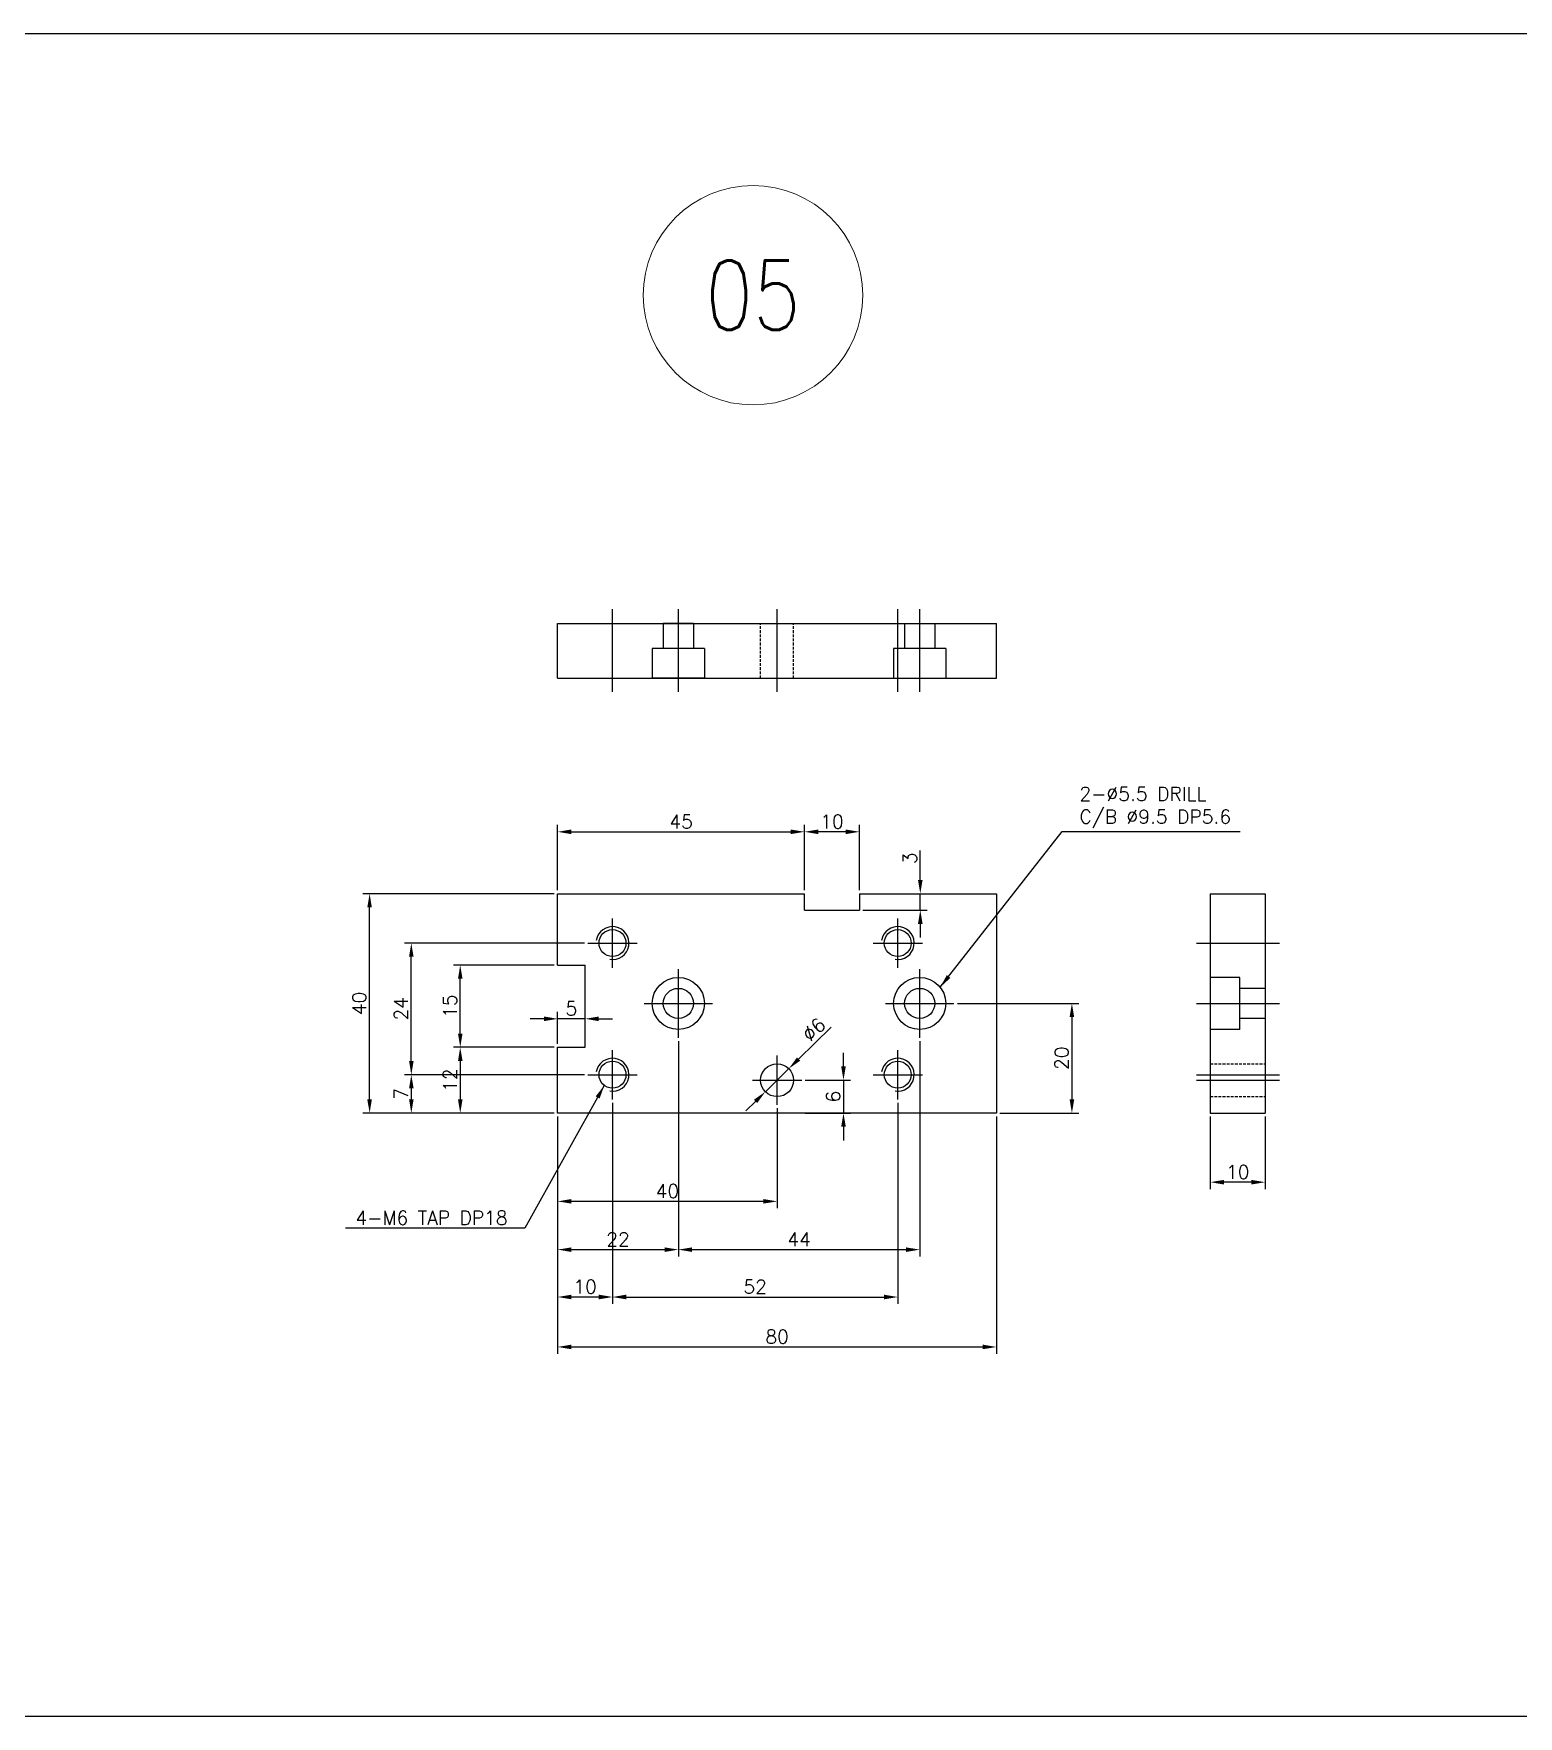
# Model space of a CAD drawing. Header units: millimetres. Extents: x 6260 to 8547, y 5314 to 5985.
# Drawn here: x 7456 to 7726.6, y 5314.5 to 5621.3 of the extents above; entities that cross this region are included whole.
import ezdxf
from ezdxf.enums import TextEntityAlignment as Align

# ---------------------------------------------------------------- set-up
doc = ezdxf.new("R2010")
doc.units = ezdxf.units.MM
doc.linetypes.add('CENTER', pattern=[50.8, 31.75, -6.35, 6.35, -6.35])
doc.linetypes.add('DASHED', pattern=[0.75, 0.5, -0.25])
doc.layers.add('05_Datum&CARLine', color=1, linetype='Continuous', lineweight=9)
doc.layers.add('22_Text', color=2, linetype='Continuous', lineweight=20)
doc.layers.add('1', color=220, linetype='CENTER')
doc.styles.get("Standard").update_dxf_attribs({"font": 'romans.shx', "bigfont": 'whgtxt.shx'})
doc.dimstyles.new('ISO-25', dxfattribs={"dimtxt": 2.5, "dimasz": 2.5, "dimexe": 1.25, "dimexo": 0.625, "dimtad": 1, "dimtxsty": 'Standard', "dimcen": 2.5, "dimadec": 0, "dimazin": 0, "dimtfac": 1, "dimtmove": 0, "dimatfit": 3, "dimfxl": 1, "dimarcsym": 0})

# ---------------------------------------------------------------- blocks, each defined once
blk = doc.blocks.new('*D316')
at = {"color": 0, "lineweight": -2, "transparency": 16777216}
for p, q in [((7550.86, 5436.5), (7532.48, 5436.5)), ((7533.73, 5434), (7533.73, 5427)), ((7550.86, 5424.5), (7532.48, 5424.5))]:
    blk.add_line(p, q, dxfattribs=at)
at = {"color": 0, "transparency": 16777216}
for points in [[(7533.32, 5434), (7534.15, 5434), (7533.73, 5436.5)], [(7533.32, 5427), (7534.15, 5427), (7533.73, 5424.5)]]:
    blk.add_solid(points, dxfattribs=at)
at = {"layer": 'Defpoints', "color": 0, "transparency": 16777216}
for p in [(7551.49, 5436.5), (7533.73, 5424.5), (7551.49, 5424.5)]:
    blk.add_point(p, dxfattribs=at)
at = {"color": 0, "transparency": 16777216, "insert": (7531.86, 5430.5), "char_height": 2.5, "attachment_point": 5, "rotation": 90}
blk.add_mtext('12', dxfattribs=at)
blk = doc.blocks.new('*D317')
at = {"color": 0, "lineweight": -2, "transparency": 16777216}
for p, q in [((7550.86, 5451.5), (7532.48, 5451.5)), ((7533.73, 5439), (7533.73, 5449)), ((7550.86, 5436.5), (7532.48, 5436.5))]:
    blk.add_line(p, q, dxfattribs=at)
at = {"color": 0, "transparency": 16777216}
for points in [[(7533.32, 5449), (7534.15, 5449), (7533.73, 5451.5)], [(7533.32, 5439), (7534.15, 5439), (7533.73, 5436.5)]]:
    blk.add_solid(points, dxfattribs=at)
at = {"layer": 'Defpoints', "color": 0, "transparency": 16777216}
for p in [(7533.73, 5451.5), (7551.49, 5451.5), (7551.49, 5436.5)]:
    blk.add_point(p, dxfattribs=at)
at = {"color": 0, "transparency": 16777216, "insert": (7531.86, 5444), "char_height": 2.5, "attachment_point": 5, "rotation": 90}
blk.add_mtext('15', dxfattribs=at)
blk = doc.blocks.new('*D318')
at = {"color": 0, "lineweight": -2, "transparency": 16777216}
for p, q in [((7548.99, 5441.69), (7546.49, 5441.69)), ((7551.49, 5437.12), (7551.49, 5442.94)), ((7556.49, 5441.69), (7551.49, 5441.69)), ((7556.49, 5437.12), (7556.49, 5442.94)), ((7558.99, 5441.69), (7561.49, 5441.69))]:
    blk.add_line(p, q, dxfattribs=at)
at = {"color": 0, "transparency": 16777216}
for points in [[(7548.99, 5442.11), (7548.99, 5441.27), (7551.49, 5441.69)], [(7558.99, 5442.11), (7558.99, 5441.27), (7556.49, 5441.69)]]:
    blk.add_solid(points, dxfattribs=at)
at = {"layer": 'Defpoints', "color": 0, "transparency": 16777216}
for p in [(7551.49, 5441.69), (7551.49, 5436.5), (7556.49, 5436.5)]:
    blk.add_point(p, dxfattribs=at)
at = {"color": 0, "transparency": 16777216, "insert": (7553.99, 5443.57), "char_height": 2.5, "attachment_point": 5}
blk.add_mtext('5', dxfattribs=at)
blk = doc.blocks.new('*D319')
at = {"color": 0, "lineweight": -2, "transparency": 16777216}
for p, q in [((7551.49, 5465.12), (7551.49, 5477.04)), ((7553.99, 5475.79), (7593.99, 5475.79)), ((7596.49, 5465.12), (7596.49, 5477.04))]:
    blk.add_line(p, q, dxfattribs=at)
at = {"color": 0, "transparency": 16777216}
for points in [[(7553.99, 5476.21), (7553.99, 5475.37), (7551.49, 5475.79)], [(7593.99, 5476.21), (7593.99, 5475.37), (7596.49, 5475.79)]]:
    blk.add_solid(points, dxfattribs=at)
at = {"layer": 'Defpoints', "color": 0, "transparency": 16777216}
for p in [(7596.49, 5475.79), (7551.49, 5464.5), (7596.49, 5464.5)]:
    blk.add_point(p, dxfattribs=at)
at = {"color": 0, "transparency": 16777216, "insert": (7573.99, 5477.66), "char_height": 2.5, "attachment_point": 5}
blk.add_mtext('45', dxfattribs=at)
blk = doc.blocks.new('*D320')
at = {"color": 0, "lineweight": -2, "transparency": 16777216}
for p, q in [((7596.49, 5465.12), (7596.49, 5477.04)), ((7603.99, 5475.79), (7598.99, 5475.79)), ((7606.49, 5465.12), (7606.49, 5477.04))]:
    blk.add_line(p, q, dxfattribs=at)
at = {"color": 0, "transparency": 16777216}
for points in [[(7598.99, 5476.21), (7598.99, 5475.37), (7596.49, 5475.79)], [(7603.99, 5476.21), (7603.99, 5475.37), (7606.49, 5475.79)]]:
    blk.add_solid(points, dxfattribs=at)
at = {"layer": 'Defpoints', "color": 0, "transparency": 16777216}
for p in [(7596.49, 5475.79), (7596.49, 5464.5), (7606.49, 5464.5)]:
    blk.add_point(p, dxfattribs=at)
at = {"color": 0, "transparency": 16777216, "insert": (7601.49, 5477.66), "char_height": 2.5, "attachment_point": 5}
blk.add_mtext('10', dxfattribs=at)
blk = doc.blocks.new('*D321')
at = {"color": 0, "lineweight": -2, "transparency": 16777216}
for p, q in [((7617.59, 5467), (7617.59, 5472.41)), ((7607.11, 5464.5), (7618.84, 5464.5)), ((7617.59, 5461.5), (7617.59, 5464.5)), ((7607.11, 5461.5), (7618.84, 5461.5)), ((7617.59, 5459), (7617.59, 5456.5))]:
    blk.add_line(p, q, dxfattribs=at)
at = {"color": 0, "transparency": 16777216}
for points in [[(7617.17, 5467), (7618.01, 5467), (7617.59, 5464.5)], [(7617.17, 5459), (7618.01, 5459), (7617.59, 5461.5)]]:
    blk.add_solid(points, dxfattribs=at)
at = {"layer": 'Defpoints', "color": 0, "transparency": 16777216}
for p in [(7606.49, 5464.5), (7606.49, 5461.5), (7617.59, 5461.5)]:
    blk.add_point(p, dxfattribs=at)
at = {"color": 0, "transparency": 16777216, "insert": (7615.71, 5470.95), "char_height": 2.5, "attachment_point": 5, "rotation": 90}
blk.add_mtext('3', dxfattribs=at)
blk = doc.blocks.new('*D322')
at = {"color": 0, "lineweight": -2, "transparency": 16777216}
for p, q in [((7551.49, 5423.87), (7551.49, 5380.6)), ((7631.49, 5423.87), (7631.49, 5380.6)), ((7553.99, 5381.85), (7628.99, 5381.85))]:
    blk.add_line(p, q, dxfattribs=at)
at = {"color": 0, "transparency": 16777216}
for points in [[(7553.99, 5382.27), (7553.99, 5381.44), (7551.49, 5381.85)], [(7628.99, 5382.27), (7628.99, 5381.44), (7631.49, 5381.85)]]:
    blk.add_solid(points, dxfattribs=at)
at = {"layer": 'Defpoints', "color": 0, "transparency": 16777216}
for p in [(7551.49, 5424.5), (7631.49, 5424.5), (7631.49, 5381.85)]:
    blk.add_point(p, dxfattribs=at)
at = {"color": 0, "transparency": 16777216, "insert": (7591.49, 5383.73), "char_height": 2.5, "attachment_point": 5}
blk.add_mtext('80', dxfattribs=at)
blk = doc.blocks.new('*D323')
at = {"color": 0, "lineweight": -2, "transparency": 16777216}
for p, q in [((7550.86, 5464.5), (7515.96, 5464.5)), ((7517.21, 5427), (7517.21, 5462)), ((7550.86, 5424.5), (7515.96, 5424.5))]:
    blk.add_line(p, q, dxfattribs=at)
at = {"color": 0, "transparency": 16777216}
for points in [[(7516.79, 5462), (7517.62, 5462), (7517.21, 5464.5)], [(7516.79, 5427), (7517.62, 5427), (7517.21, 5424.5)]]:
    blk.add_solid(points, dxfattribs=at)
at = {"layer": 'Defpoints', "color": 0, "transparency": 16777216}
for p in [(7517.21, 5464.5), (7551.49, 5464.5), (7551.49, 5424.5)]:
    blk.add_point(p, dxfattribs=at)
at = {"color": 0, "transparency": 16777216, "insert": (7515.33, 5444.5), "char_height": 2.5, "attachment_point": 5, "rotation": 90}
blk.add_mtext('40', dxfattribs=at)
blk = doc.blocks.new('*D324')
at = {"color": 0, "lineweight": -2, "transparency": 16777216}
for p, q in [((7561.49, 5426.37), (7561.49, 5389.71)), ((7613.49, 5426.37), (7613.49, 5389.71)), ((7563.99, 5390.96), (7610.99, 5390.96))]:
    blk.add_line(p, q, dxfattribs=at)
at = {"color": 0, "transparency": 16777216}
for points in [[(7563.99, 5391.38), (7563.99, 5390.54), (7561.49, 5390.96)], [(7610.99, 5391.38), (7610.99, 5390.54), (7613.49, 5390.96)]]:
    blk.add_solid(points, dxfattribs=at)
at = {"layer": 'Defpoints', "color": 0, "transparency": 16777216}
for p in [(7561.49, 5427), (7613.49, 5427), (7613.49, 5390.96)]:
    blk.add_point(p, dxfattribs=at)
at = {"color": 0, "transparency": 16777216, "insert": (7587.49, 5392.83), "char_height": 2.5, "attachment_point": 5}
blk.add_mtext('52', dxfattribs=at)
blk = doc.blocks.new('*D325')
at = {"color": 0, "lineweight": -2, "transparency": 16777216}
for p, q in [((7561.49, 5426.37), (7561.49, 5389.71)), ((7551.49, 5423.87), (7551.49, 5389.71)), ((7558.99, 5390.96), (7553.99, 5390.96))]:
    blk.add_line(p, q, dxfattribs=at)
at = {"color": 0, "transparency": 16777216}
for points in [[(7553.99, 5391.38), (7553.99, 5390.54), (7551.49, 5390.96)], [(7558.99, 5391.38), (7558.99, 5390.54), (7561.49, 5390.96)]]:
    blk.add_solid(points, dxfattribs=at)
at = {"layer": 'Defpoints', "color": 0, "transparency": 16777216}
for p in [(7561.49, 5427), (7551.49, 5424.5), (7551.49, 5390.96)]:
    blk.add_point(p, dxfattribs=at)
at = {"color": 0, "transparency": 16777216, "insert": (7556.49, 5392.83), "char_height": 2.5, "attachment_point": 5}
blk.add_mtext('10', dxfattribs=at)
blk = doc.blocks.new('*D326')
at = {"color": 0, "lineweight": -2, "transparency": 16777216}
for p, q in [((7556.36, 5431.5), (7523.56, 5431.5)), ((7524.81, 5429), (7524.81, 5427)), ((7550.86, 5424.5), (7523.56, 5424.5))]:
    blk.add_line(p, q, dxfattribs=at)
at = {"color": 0, "transparency": 16777216}
for points in [[(7524.4, 5429), (7525.23, 5429), (7524.81, 5431.5)], [(7524.4, 5427), (7525.23, 5427), (7524.81, 5424.5)]]:
    blk.add_solid(points, dxfattribs=at)
at = {"layer": 'Defpoints', "color": 0, "transparency": 16777216}
for p in [(7556.99, 5431.5), (7524.81, 5424.5), (7551.49, 5424.5)]:
    blk.add_point(p, dxfattribs=at)
at = {"color": 0, "transparency": 16777216, "insert": (7522.94, 5428), "char_height": 2.5, "attachment_point": 5, "rotation": 90}
blk.add_mtext('7', dxfattribs=at)
blk = doc.blocks.new('*D327')
at = {"color": 0, "lineweight": -2, "transparency": 16777216}
for p, q in [((7556.36, 5455.5), (7523.56, 5455.5)), ((7524.81, 5434), (7524.81, 5453)), ((7556.36, 5431.5), (7523.56, 5431.5))]:
    blk.add_line(p, q, dxfattribs=at)
at = {"color": 0, "transparency": 16777216}
for points in [[(7524.4, 5453), (7525.23, 5453), (7524.81, 5455.5)], [(7524.4, 5434), (7525.23, 5434), (7524.81, 5431.5)]]:
    blk.add_solid(points, dxfattribs=at)
at = {"layer": 'Defpoints', "color": 0, "transparency": 16777216}
for p in [(7524.81, 5455.5), (7556.99, 5455.5), (7556.99, 5431.5)]:
    blk.add_point(p, dxfattribs=at)
at = {"color": 0, "transparency": 16777216, "insert": (7522.94, 5443.5), "char_height": 2.5, "attachment_point": 5, "rotation": 90}
blk.add_mtext('24', dxfattribs=at)
blk = doc.blocks.new('*D328')
at = {"color": 0, "lineweight": -2, "transparency": 16777216}
for p, q in [((7670.45, 5423.87), (7670.45, 5410.65)), ((7680.45, 5423.87), (7680.45, 5410.65)), ((7677.95, 5411.9), (7672.95, 5411.9))]:
    blk.add_line(p, q, dxfattribs=at)
at = {"color": 0, "transparency": 16777216}
for points in [[(7672.95, 5412.31), (7672.95, 5411.48), (7670.45, 5411.9)], [(7677.95, 5412.31), (7677.95, 5411.48), (7680.45, 5411.9)]]:
    blk.add_solid(points, dxfattribs=at)
at = {"layer": 'Defpoints', "color": 0, "transparency": 16777216}
for p in [(7670.45, 5424.5), (7680.45, 5424.5), (7670.45, 5411.9)]:
    blk.add_point(p, dxfattribs=at)
at = {"color": 0, "transparency": 16777216, "insert": (7675.45, 5413.77), "char_height": 2.5, "attachment_point": 5}
blk.add_mtext('10', dxfattribs=at)
blk = doc.blocks.new('*D329')
at = {"color": 0, "lineweight": -2, "transparency": 16777216}
for p, q in [((7573.49, 5437.62), (7573.49, 5398.35)), ((7551.49, 5423.87), (7551.49, 5398.35)), ((7553.99, 5399.6), (7570.99, 5399.6))]:
    blk.add_line(p, q, dxfattribs=at)
at = {"color": 0, "transparency": 16777216}
for points in [[(7553.99, 5400.01), (7553.99, 5399.18), (7551.49, 5399.6)], [(7570.99, 5400.01), (7570.99, 5399.18), (7573.49, 5399.6)]]:
    blk.add_solid(points, dxfattribs=at)
at = {"layer": 'Defpoints', "color": 0, "transparency": 16777216}
for p in [(7573.49, 5438.25), (7551.49, 5424.5), (7573.49, 5399.6)]:
    blk.add_point(p, dxfattribs=at)
at = {"color": 0, "transparency": 16777216, "insert": (7562.49, 5401.47), "char_height": 2.5, "attachment_point": 5}
blk.add_mtext('22', dxfattribs=at)
blk = doc.blocks.new('*D330')
at = {"color": 0, "lineweight": -2, "transparency": 16777216}
for p, q in [((7573.49, 5437.62), (7573.49, 5398.35)), ((7617.49, 5437.62), (7617.49, 5398.35)), ((7575.99, 5399.6), (7614.99, 5399.6))]:
    blk.add_line(p, q, dxfattribs=at)
at = {"color": 0, "transparency": 16777216}
for points in [[(7575.99, 5400.01), (7575.99, 5399.18), (7573.49, 5399.6)], [(7614.99, 5400.01), (7614.99, 5399.18), (7617.49, 5399.6)]]:
    blk.add_solid(points, dxfattribs=at)
at = {"layer": 'Defpoints', "color": 0, "transparency": 16777216}
for p in [(7573.49, 5438.25), (7617.49, 5438.25), (7617.49, 5399.6)]:
    blk.add_point(p, dxfattribs=at)
at = {"color": 0, "transparency": 16777216, "insert": (7595.49, 5401.47), "char_height": 2.5, "attachment_point": 5}
blk.add_mtext('44', dxfattribs=at)
blk = doc.blocks.new('*D331')
at = {"color": 0, "lineweight": -2, "transparency": 16777216}
for p, q in [((7624.36, 5444.5), (7646.48, 5444.5)), ((7645.23, 5442), (7645.23, 5427)), ((7632.11, 5424.5), (7646.48, 5424.5))]:
    blk.add_line(p, q, dxfattribs=at)
at = {"color": 0, "transparency": 16777216}
for points in [[(7644.81, 5442), (7645.65, 5442), (7645.23, 5444.5)], [(7644.81, 5427), (7645.65, 5427), (7645.23, 5424.5)]]:
    blk.add_solid(points, dxfattribs=at)
at = {"layer": 'Defpoints', "color": 0, "transparency": 16777216}
for p in [(7623.74, 5444.5), (7631.49, 5424.5), (7645.23, 5424.5)]:
    blk.add_point(p, dxfattribs=at)
at = {"color": 0, "transparency": 16777216, "insert": (7643.36, 5434.5), "char_height": 2.5, "attachment_point": 5, "rotation": 90}
blk.add_mtext('20', dxfattribs=at)
blk = doc.blocks.new('*D376')
at = {"color": 0, "lineweight": -2, "transparency": 16777216}
for p, q in [((7591.49, 5425.37), (7591.49, 5407.15)), ((7551.49, 5423.87), (7551.49, 5407.15)), ((7588.99, 5408.4), (7553.99, 5408.4))]:
    blk.add_line(p, q, dxfattribs=at)
at = {"color": 0, "transparency": 16777216}
for points in [[(7553.99, 5408.82), (7553.99, 5407.99), (7551.49, 5408.4)], [(7588.99, 5408.82), (7588.99, 5407.99), (7591.49, 5408.4)]]:
    blk.add_solid(points, dxfattribs=at)
at = {"layer": 'Defpoints', "color": 0, "transparency": 16777216}
for p in [(7591.49, 5426), (7551.49, 5424.5), (7551.49, 5408.4)]:
    blk.add_point(p, dxfattribs=at)
at = {"color": 0, "transparency": 16777216, "insert": (7571.49, 5410.28), "char_height": 2.5, "attachment_point": 5}
blk.add_mtext('40', dxfattribs=at)
blk = doc.blocks.new('*D377')
at = {"color": 0, "lineweight": -2, "transparency": 16777216}
for p, q in [((7603.59, 5433), (7603.59, 5435.5)), ((7596.61, 5430.5), (7604.84, 5430.5)), ((7603.59, 5430.5), (7603.59, 5424.5)), ((7596.61, 5424.5), (7604.84, 5424.5)), ((7603.59, 5422), (7603.59, 5419.5))]:
    blk.add_line(p, q, dxfattribs=at)
at = {"color": 0, "transparency": 16777216}
for points in [[(7603.17, 5433), (7604.01, 5433), (7603.59, 5430.5)], [(7603.17, 5422), (7604.01, 5422), (7603.59, 5424.5)]]:
    blk.add_solid(points, dxfattribs=at)
at = {"layer": 'Defpoints', "color": 0, "transparency": 16777216}
for p in [(7595.99, 5430.5), (7595.99, 5424.5), (7603.59, 5424.5)]:
    blk.add_point(p, dxfattribs=at)
at = {"color": 0, "transparency": 16777216, "insert": (7601.71, 5427.5), "char_height": 2.5, "attachment_point": 5, "rotation": 90}
blk.add_mtext('6', dxfattribs=at)
blk = doc.blocks.new('*D375')
at = {"color": 0, "lineweight": -2, "transparency": 16777216}
for p, q in [((7601.36, 5440.19), (7595.41, 5434.35)), ((7589.35, 5428.39), (7593.63, 5432.6)), ((7587.56, 5426.64), (7585.78, 5424.89))]:
    blk.add_line(p, q, dxfattribs=at)
at = {"color": 0, "transparency": 16777216}
for points in [[(7595.12, 5434.65), (7595.7, 5434.05), (7593.63, 5432.6)], [(7587.27, 5426.94), (7587.86, 5426.34), (7589.35, 5428.39)]]:
    blk.add_solid(points, dxfattribs=at)
at = {"layer": 'Defpoints', "color": 0, "transparency": 16777216}
for p in [(7593.63, 5432.6), (7589.35, 5428.39)]:
    blk.add_point(p, dxfattribs=at)
at = {"color": 0, "transparency": 16777216, "insert": (7598.2, 5439.72), "char_height": 2.5, "attachment_point": 5, "rotation": 44.4924}
blk.add_mtext('∅6', dxfattribs=at)

msp = doc.modelspace()

# ---------------------------------------------------------------- linework, layer by layer
for p, q in [((6260.412, 5621.337), (8546.856, 5621.337)), ((7570.737, 5513.788), (7570.737, 5509.188)), ((7576.237, 5513.788), (7570.737, 5513.788)), ((7576.237, 5513.788), (7576.237, 5509.188)), ((7614.737, 5513.788), (7614.737, 5509.188)), ((7620.237, 5513.788), (7620.237, 5509.188)), ((7568.737, 5509.188), (7568.737, 5503.788)), ((7578.237, 5509.188), (7568.737, 5509.188)), ((7578.237, 5509.188), (7578.237, 5503.788)), ((7612.737, 5509.188), (7612.737, 5503.788)), ((7622.237, 5509.188), (7612.737, 5509.188)), ((7622.237, 5509.188), (7622.237, 5503.788)), ((7578.237, 5503.788), (7568.737, 5503.788)), ((7675.854, 5449.245), (7670.454, 5449.245)), ((7675.854, 5439.745), (7675.854, 5449.245)), ((7680.454, 5447.245), (7675.854, 5447.245)), ((7680.454, 5441.745), (7675.854, 5441.745)), ((7675.854, 5439.745), (7670.454, 5439.745)), ((8546.856, 5314.492), (6260.412, 5314.492))]:
    msp.add_line(p, q)
at = {"color": 3}
for p, q in [((7551.487, 5503.788), (7551.487, 5513.788)), ((7551.487, 5513.788), (7631.487, 5513.788)), ((7631.487, 5503.788), (7631.487, 5513.788)), ((7551.487, 5503.788), (7631.487, 5503.788)), ((7551.487, 5464.495), (7596.487, 5464.495)), ((7551.487, 5451.495), (7551.487, 5464.495)), ((7596.487, 5461.495), (7596.487, 5464.495)), ((7606.487, 5464.495), (7631.487, 5464.495)), ((7606.487, 5464.495), (7606.487, 5461.495)), ((7631.487, 5464.495), (7631.487, 5424.495)), ((7670.454, 5464.495), (7680.454, 5464.495)), ((7670.454, 5464.495), (7670.454, 5424.495)), ((7680.454, 5464.495), (7680.454, 5424.495)), ((7596.487, 5461.495), (7606.487, 5461.495)), ((7551.487, 5451.495), (7556.487, 5451.495)), ((7556.487, 5436.495), (7556.487, 5451.495)), ((7551.487, 5424.495), (7551.487, 5436.495)), ((7551.487, 5436.495), (7556.487, 5436.495)), ((7631.487, 5424.495), (7551.487, 5424.495)), ((7670.454, 5424.495), (7680.454, 5424.495))]:
    msp.add_line(p, q, dxfattribs=at)
at = {"color": 4, "linetype": 'DASHED'}
for p, q in [((7588.487, 5503.788), (7588.487, 5513.788)), ((7594.487, 5503.788), (7594.487, 5513.788)), ((7670.454, 5433.495), (7680.454, 5433.495)), ((7670.454, 5427.495), (7680.454, 5427.495))]:
    msp.add_line(p, q, dxfattribs=at)
for centre, radius in [((7561.487, 5455.495), 2.459), ((7613.487, 5455.495), 2.459), ((7573.487, 5444.495), 4.75), ((7573.487, 5444.495), 2.75), ((7617.487, 5444.495), 4.75), ((7617.487, 5444.495), 2.75), ((7561.487, 5431.495), 2.459), ((7591.487, 5430.495), 3), ((7613.487, 5431.495), 2.459)]:
    msp.add_circle(centre, radius)
at = {"layer": '05_Datum&CARLine'}
msp.add_circle((7587.102, 5573.64), 20, dxfattribs=at)
at = {"layer": '1', "ltscale": 5}
for p, q in [((7561.487, 5501.288), (7561.487, 5516.388)), ((7573.487, 5501.288), (7573.487, 5516.388)), ((7591.487, 5501.288), (7591.487, 5516.388)), ((7613.487, 5501.288), (7613.487, 5516.388)), ((7617.487, 5501.288), (7617.487, 5516.388)), ((7667.954, 5455.495), (7683.054, 5455.495)), ((7573.487, 5438.245), (7573.487, 5450.745)), ((7617.487, 5438.245), (7617.487, 5450.745)), ((7567.237, 5444.495), (7579.737, 5444.495)), ((7611.237, 5444.495), (7623.737, 5444.495)), ((7667.954, 5444.495), (7683.054, 5444.495)), ((7667.954, 5431.495), (7683.054, 5431.495)), ((7667.954, 5430.495), (7683.054, 5430.495))]:
    msp.add_line(p, q, dxfattribs=at)
at = {"layer": '1', "ltscale": 4}
for p, q in [((7561.487, 5450.995), (7561.487, 5459.995)), ((7613.487, 5450.995), (7613.487, 5459.995)), ((7556.987, 5455.495), (7565.987, 5455.495)), ((7608.987, 5455.495), (7617.987, 5455.495)), ((7561.487, 5426.995), (7561.487, 5435.995)), ((7591.487, 5425.995), (7591.487, 5434.995)), ((7613.487, 5426.995), (7613.487, 5435.995)), ((7556.987, 5431.495), (7565.987, 5431.495)), ((7608.987, 5431.495), (7617.987, 5431.495)), ((7586.987, 5430.495), (7595.987, 5430.495))]:
    msp.add_line(p, q, dxfattribs=at)
at = {"layer": '1', "linetype": 'ByBlock'}
for centre in [(7561.487, 5455.495), (7613.487, 5455.495), (7561.487, 5431.495), (7613.487, 5431.495)]:
    msp.add_arc(centre, 3, 260.40593, 170.40593, dxfattribs=at)

# ---------------------------------------------------------------- texts
at = {"char_height": 2.5}
for s, insert, attachment_point in [('2-%%C5.5 DRILL\\PC/B %%C9.5 DP5.6', (7646.607, 5476.46), 7), ('4-M6 TAP DP18', (7542.372, 5404.144), 9)]:
    msp.add_mtext(s, dxfattribs=dict(at, insert=insert, attachment_point=attachment_point))
at = {"layer": '22_Text', "width": 0.8}
msp.add_text('05', height=12.675, dxfattribs=at).set_placement((7587.102, 5573.64), align=Align.MIDDLE)

# ---------------------------------------------------------------- dimensions: what is measured, and where the dimension line sits
for base, p1, p2, picture, middle in [((7596.487, 5475.788), (7551.487, 5464.495), (7596.487, 5464.495), '*D319', (7573.987, 5477.663)), ((7596.487, 5475.788), (7606.487, 5464.495), (7596.487, 5464.495), '*D320', (7601.487, 5477.663)), ((7551.487, 5441.691), (7556.487, 5436.495), (7551.487, 5436.495), '*D318', (7553.987, 5443.566)), ((7573.487, 5399.598), (7551.487, 5424.495), (7573.487, 5438.245), '*D329', (7562.487, 5401.473)), ((7617.487, 5399.598), (7573.487, 5438.245), (7617.487, 5438.245), '*D330', (7595.487, 5401.473)), ((7551.487, 5390.959), (7561.487, 5426.995), (7551.487, 5424.495), '*D325', (7556.487, 5392.834)), ((7613.487, 5390.959), (7561.487, 5426.995), (7613.487, 5426.995), '*D324', (7587.487, 5392.834)), ((7631.487, 5381.854), (7551.487, 5424.495), (7631.487, 5424.495), '*D322', (7591.487, 5383.729)), ((7670.454, 5411.896), (7680.454, 5424.495), (7670.454, 5424.495), '*D328', (7675.454, 5413.771))]:
    dim = msp.add_linear_dim(base=base, p1=p1, p2=p2, dimstyle='ISO-25')
    dim.commit()
    dim.dimension.update_dxf_attribs({"geometry": picture, "text_midpoint": middle})
dim = msp.add_linear_dim(base=(7617.59, 5461.495), p1=(7606.487, 5464.495), p2=(7606.487, 5461.495), angle=90, dimstyle='ISO-25')
dim.commit()
dim.dimension.update_dxf_attribs({"geometry": '*D321', "text_midpoint": (7617.59, 5470.954), "dimtype": 160})
for base, p1, p2, picture, middle in [((7517.205, 5464.495), (7551.487, 5424.495), (7551.487, 5464.495), '*D323', (7515.33, 5444.495)), ((7524.813, 5455.495), (7556.987, 5431.495), (7556.987, 5455.495), '*D327', (7522.938, 5443.495)), ((7533.733, 5451.495), (7551.487, 5436.495), (7551.487, 5451.495), '*D317', (7531.858, 5443.995)), ((7645.231, 5424.495), (7623.737, 5444.495), (7631.487, 5424.495), '*D331', (7643.356, 5434.495)), ((7533.733, 5424.495), (7551.487, 5436.495), (7551.487, 5424.495), '*D316', (7531.858, 5430.495)), ((7524.813, 5424.495), (7556.987, 5431.495), (7551.487, 5424.495), '*D326', (7522.938, 5427.995))]:
    dim = msp.add_linear_dim(base=base, p1=p1, p2=p2, angle=90, dimstyle='ISO-25')
    dim.commit()
    dim.dimension.update_dxf_attribs({"geometry": picture, "text_midpoint": middle})
at = {"color": 1}
dim = msp.add_diameter_dim_2p(p1=(7589.347, 5428.393), p2=(7593.627, 5432.598), dimstyle='ISO-25', dxfattribs=at)
dim.commit()
dim.dimension.update_dxf_attribs({"geometry": '*D375', "text_midpoint": (7599.511, 5438.378), "dimtype": 163})
dim = msp.add_linear_dim(base=(7603.59, 5424.495), p1=(7595.987, 5430.495), p2=(7595.987, 5424.495), angle=90, dimstyle='ISO-25', dxfattribs=at)
dim.commit()
dim.dimension.update_dxf_attribs({"geometry": '*D377', "text_midpoint": (7601.715, 5427.495)})
dim = msp.add_linear_dim(base=(7551.487, 5408.402), p1=(7591.487, 5425.995), p2=(7551.487, 5424.495), dimstyle='ISO-25', dxfattribs=at)
dim.commit()
dim.dimension.update_dxf_attribs({"geometry": '*D376', "text_midpoint": (7571.487, 5410.277)})

# ---------------------------------------------------------------- leaders
at = {"annotation_type": 0, "has_hookline": 1}
for points, hookline_direction, text_width in [([(7621.214, 5447.44), (7643.482, 5475.835), (7645.982, 5475.835)], 0, 29.301), ([(7559.995, 5429.541), (7545.497, 5403.519), (7542.997, 5403.519)], 1, 29.539)]:
    msp.add_leader(points, dimstyle='ISO-25', dxfattribs=dict(at, hookline_direction=hookline_direction, text_width=text_width))

doc.saveas('drawing.dxf')
